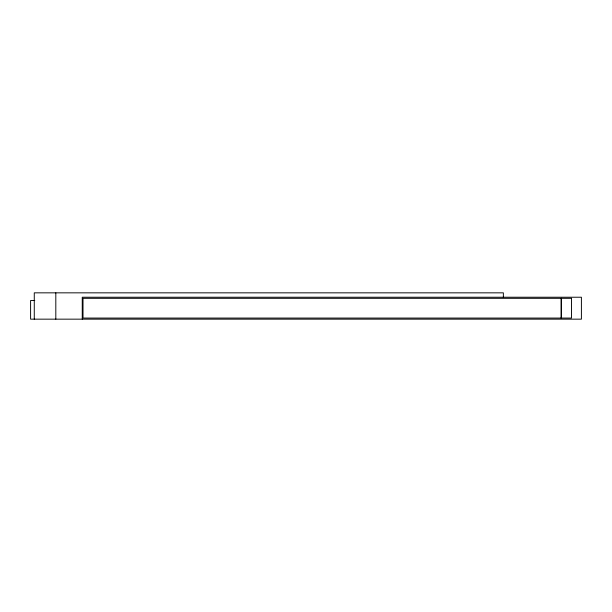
<?xml version="1.0" encoding="UTF-8"?>
<svg xmlns="http://www.w3.org/2000/svg" width="612" height="612" viewBox="0 0 612 612"><rect width="100%" height="100%" fill="white"/><g stroke="black" fill="none" stroke-linecap="round" stroke-linejoin="round"><path stroke-width="0.92" d="M34.785 300.515L30.6 300.515L30.6 319.158L581.4 319.158L581.4 297.225L82.253 297.225L82.253 319.158M561.342 298.319L561.342 318.064M561.166 298.319L561.166 318.064M503.362 297.539L503.362 292.842L34.272 292.842L34.272 319.158M55.814 292.842L55.814 319.158M571.516 298.319L83.01 298.319L83.01 318.064L571.516 318.064L571.516 298.319"/></g></svg>
